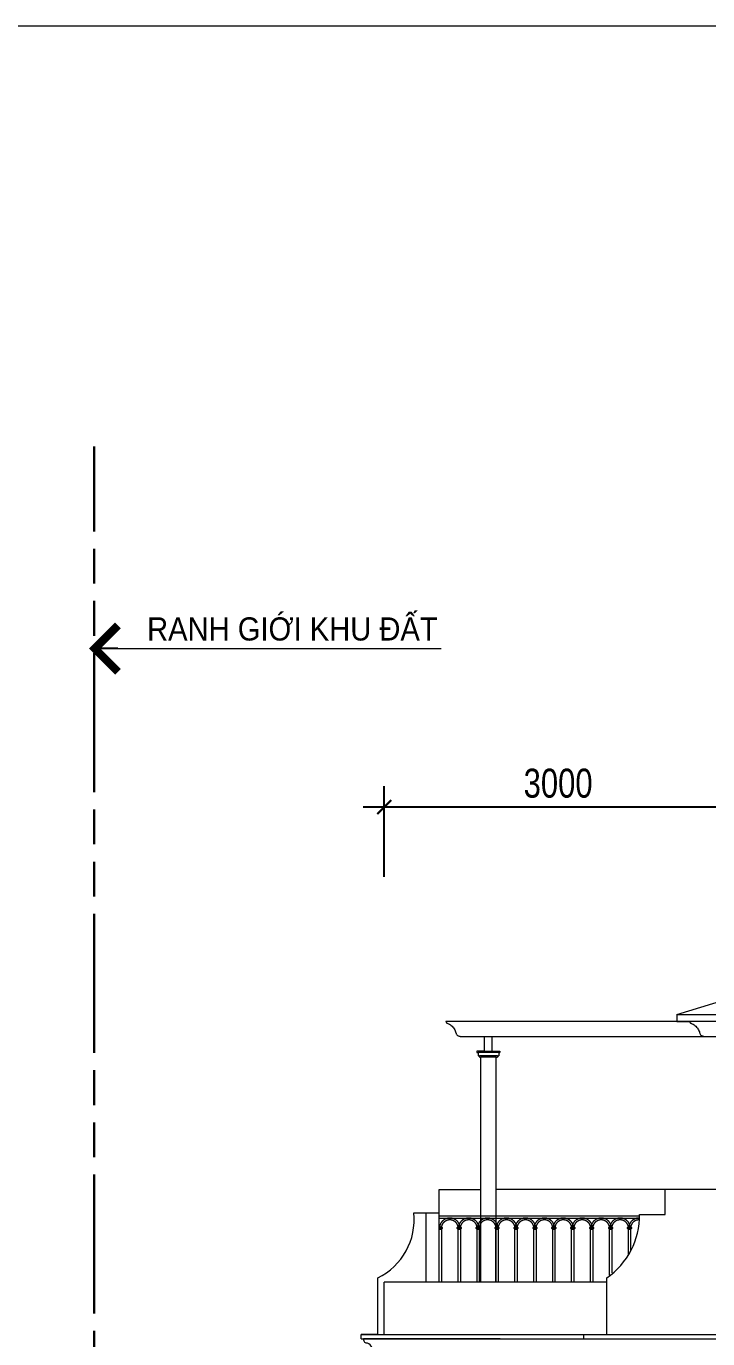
# Model space of a CAD drawing. Header units: millimetres. Extents: x -78046 to 260989, y -99288 to 158505.
# Drawn here: x 234476 to 240354, y -56219 to -44892 of the extents above; entities that cross this region are included whole.
import ezdxf
from ezdxf.xclip import XClip

# ---------------------------------------------------------------- set-up
doc = ezdxf.new("R2010")
doc.units = ezdxf.units.MM
doc.header["$LTSCALE"] = 100
doc.header["$XCLIPFRAME"] = 0
doc.header["$PDMODE"] = 98
doc.linetypes.add('ACAD_ISO09W100', pattern=[45, 24, -3, 6, -3, 6, -3])
doc.layers.get('Defpoints').update_dxf_attribs({"lineweight": 13})
for name, color, linetype, lineweight in [('-HATCH', 8, 'Continuous', 5), ('-LINE1', 7, 'Continuous', 18), ('-TEXT', 7, 'Continuous', 15), ('A72', 9, 'Continuous', 5), ('ranh gioi lo dat', 240, 'ACAD_ISO09W100', 30)]:
    doc.layers.add(name, color=color, linetype=linetype, lineweight=lineweight)
doc.styles.add('AVANH', font='VHAVAN_2.TTF', dxfattribs={"width": 0.8})
doc.styles.add('X-5M-DH-TUM1$0$AVANTH', font='arial.ttf', dxfattribs={"width": 0.9})
doc.styles.add('X-ALL-SECTION$0$ROMANS', font='arial.ttf')
doc.dimstyles.new('C_100A3', dxfattribs={"dimscale": 100, "dimtxt": 2.5, "dimasz": 1.2, "dimexe": 1.8, "dimexo": 0, "dimgap": 0.75, "dimtad": 1, "dimdec": 0, "dimzin": 0, "dimdsep": 46, "dimtxsty": 'AVANH', "dimblk": 'ARCHTICK', "dimcen": 0, "dimdle": 1.8, "dimclrd": 256, "dimclre": 256, "dimclrt": 7, "dimadec": 0, "dimazin": 0, "dimtfac": 0.0001, "dimtdec": 0, "dimtix": 1, "dimtmove": 2, "dimatfit": 3, "dimldrblk": 'ARCHTICK', "dimfxl": 1.8, "dimtolj": 1, "dimtzin": 0, "dimarcsym": 0})
doc.dimstyles.new('X-ALL-SECTION$0$ARROWS', dxfattribs={"dimscale": 100, "dimtxt": 2, "dimasz": 1, "dimexe": 2, "dimexo": 5, "dimgap": 1, "dimtad": 1, "dimdec": 0, "dimzin": 0, "dimdsep": 46, "dimtxsty": 'X-ALL-SECTION$0$ROMANS', "dimblk": 'X-ALL-SECTION$0$ARROWS', "dimcen": 0, "dimclrd": 256, "dimclre": 256, "dimclrt": 256, "dimazin": 0, "dimtfac": 0.5, "dimtdec": 0, "dimtofl": 0, "dimtmove": 2, "dimatfit": 3, "dimldrblk": 'X-ALL-SECTION$0$ARROWS', "dimfxl": 1, "dimtolj": 1, "dimtzin": 0, "dimlwd": -1, "dimlwe": -1, "dimarcsym": 0})

# ---------------------------------------------------------------- blocks, each defined once
blk = doc.blocks.new('X-ALL-SECTION$0$ARROWS')
blk.add_line((-1, 0), (0, 0))
at = {"const_width": 0.35}
blk.add_lwpolyline([(-1, -1), (0, 0), (-1, 1)], dxfattribs=at)
blk = doc.blocks.new('lancan')
for p, q in [((-1.089171390893171, 988.8015484686766), (6547.175558541203, 988.8015484686766)), ((-1.089171390893171, 968.8014960244764), (6547.175558541203, 968.8014133856486)), ((0.0006935275450814515, 883.9359096018161), (-9.842609956744127, 883.9359095606633)), ((0.0006935357232578099, 881.9359096018161), (-9.84260994856595, 881.9359095606633)), ((-3.985973408067366, 892.9642064075451), (0.0006934905832167715, 892.9642064243526)), ((-3.985973325994564, 872.9076127617154), (-0.01977035813615657, 872.907612777446)), ((-1.585982613440137, 890.9642064173677), (0.0006934987904969603, 890.9642064243526)), ((-1.585982605261961, 888.9642064173677), (20.76683197333477, 888.964206512901)), ((-1.585982555930968, 876.907612771538), (20.76683202237473, 876.9076128587621)), ((-1.585982547723688, 874.907612771538), (-0.01977036631433293, 874.907612777446)), ((19.20061985609937, 874.907612856885), (-0.01977036631433293, 874.907612777446)), ((0.0006966537912376225, 119.9643152021308), (-0.01977035813615657, 872.907612777446)), ((-0.01977035813615657, 872.907612777446), (19.20061986427754, 872.9076128570887)), ((0.0006934905832167715, 892.9642064243526), (19.20061978214653, 892.9642065029184)), ((19.20061979038292, 890.9642065027147), (0.0006934987904969603, 890.9642064243526)), ((0.0006935357232578099, 881.9359096018161), (0.0006935275450814515, 883.9359096018161)), ((0.0006935275450814515, 883.9359096018161), (19.2006198191084, 883.9359096803819)), ((0.0006935357232578099, 881.9359096018161), (19.20061982731568, 881.9359096803819)), ((19.20061978214653, 892.9642065029184), (23.16682275009225, 892.964206518649)), ((19.20061979038292, 890.9642065027147), (20.76683197182138, 890.964206508841)), ((19.2006198191084, 883.9359096803819), (19.20061982731568, 881.9359096803819)), ((19.2006198191084, 883.9359096803819), (29.02345937263453, 883.9359097197012)), ((19.20061982731568, 881.9359096803819), (29.02345938081271, 881.9359097197012)), ((19.20061985609937, 874.907612856885), (20.76683203750872, 874.9076128629968)), ((19.20061986427754, 872.9076128570887), (19.20062294535455, 119.9643152806966)), ((19.20061986427754, 872.9076128570887), (23.16682283216505, 872.9076128728193)), ((20.76683197999955, 888.964206508841), (20.76683197182138, 890.964206508841)), ((20.76683197182138, 890.964206508841), (23.16682275827043, 890.964206518649)), ((29.02345937263453, 883.9359097197012), (20.76683197999955, 888.964206508841)), ((20.76683202933054, 876.9076128629968), (29.02345938081271, 881.9359097197012)), ((20.76683203750872, 874.9076128629968), (20.76683202933054, 876.9076128629968)), ((20.76683203750872, 874.9076128629968), (23.16682282398688, 874.9076128728193)), ((23.16682275827043, 890.964206518649), (23.16682275009225, 892.964206518649)), ((23.16682283216505, 872.9076128728193), (23.16682282398688, 874.9076128728193)), ((29.02345938081271, 881.9359097197012), (29.02345937263453, 883.9359097197012)), ((161.6133908734773, 888.9642070851842), (153.3567635219952, 883.9359102284798)), ((153.3567635219952, 883.9359102284798), (153.3567635301733, 881.9359102284798)), ((163.2000670062844, 883.9359102696326), (153.3567635219952, 883.9359102284798)), ((153.3567635301733, 881.9359102284798), (161.6133909228083, 876.9076134393545)), ((163.2000670144625, 881.9359102696326), (153.3567635301733, 881.9359102284798)), ((159.2134000706719, 892.9642070753616), (159.2134000788501, 890.9642070753616)), ((159.2134000706719, 892.9642070753616), (163.2000669693225, 892.9642070921691)), ((159.2134000788501, 890.9642070753616), (161.6133908652992, 890.9642070851842)), ((159.2134001445374, 874.9076134295319), (159.2134001527447, 872.9076134295319)), ((159.2134001445374, 874.9076134295319), (161.6133909310156, 874.9076134393545)), ((159.2134001527447, 872.9076134295319), (163.1796031206031, 872.9076134452625)), ((161.6133908652992, 890.9642070851842), (161.6133908734773, 888.9642070851842)), ((161.6133908652992, 890.9642070851842), (163.2000669775298, 890.9642070921691)), ((161.6133908734773, 888.9642070851842), (183.9662054520741, 888.9642071807175)), ((161.6133909228083, 876.9076134393545), (161.6133909310156, 874.9076134393545)), ((161.6133909228083, 876.9076134393545), (183.966205501114, 876.9076135265786)), ((161.6133909310156, 874.9076134393545), (163.179603112425, 874.9076134452625)), ((182.3999933348387, 874.9076135247014), (163.179603112425, 874.9076134452625)), ((163.2000701325305, 119.9643158699619), (163.1796031206322, 872.9076134452771)), ((163.1796031206031, 872.9076134452625), (182.3999933430168, 872.9076135249052)), ((163.2000669693225, 892.9642070921691), (182.3999932608858, 892.9642071707349)), ((182.3999932691222, 890.9642071705312), (163.2000669775298, 890.9642070921691)), ((163.2000670144625, 881.9359102696326), (163.2000670062844, 883.9359102696326)), ((163.2000670062844, 883.9359102696326), (182.3999932978477, 883.9359103481984)), ((163.2000670144625, 881.9359102696326), (182.399993306055, 881.9359103481984)), ((182.3999932608858, 892.9642071707349), (186.3661962288315, 892.9642071864655)), ((182.3999932691222, 890.9642071705312), (183.9662054505607, 890.9642071766575)), ((182.3999932978477, 883.9359103481984), (182.399993306055, 881.9359103481984)), ((182.3999932978477, 883.9359103481984), (192.2228328513738, 883.9359103875177)), ((182.399993306055, 881.9359103481984), (192.222832859552, 881.9359103875177)), ((182.3999933348387, 874.9076135247014), (183.966205516248, 874.9076135308133)), ((182.3999933430459, 872.9076135249197), (182.3999964241229, 119.9643159485277)), ((182.3999933430168, 872.9076135249052), (186.3661963109043, 872.9076135406358)), ((183.9662054587388, 888.9642071766575), (183.9662054505607, 890.9642071766575)), ((183.9662054505607, 890.9642071766575), (186.3661962370097, 890.9642071864655)), ((192.2228328513738, 883.9359103875177), (183.9662054587388, 888.9642071766575)), ((183.9662055080698, 876.9076135308133), (192.222832859552, 881.9359103875177)), ((183.966205516248, 874.9076135308133), (183.9662055080698, 876.9076135308133)), ((183.966205516248, 874.9076135308133), (186.3661963027262, 874.9076135406358)), ((186.3661962370097, 890.9642071864655), (186.3661962288315, 892.9642071864655)), ((186.3661963109043, 872.9076135406358), (186.3661963027262, 874.9076135406358)), ((192.222832859552, 881.9359103875177), (192.2228328513738, 883.9359103875177)), ((324.8127643521875, 888.9642077530007), (316.5561370007053, 883.9359108962963)), ((316.5561370007053, 883.9359108962963), (316.5561370088835, 881.9359108962963)), ((326.3994404849946, 883.9359109374491), (316.5561370007053, 883.9359108962963)), ((316.5561370088835, 881.9359108962963), (324.8127644015185, 876.907614107171)), ((326.3994404931727, 881.9359109374491), (316.5561370088835, 881.9359108962963)), ((322.4127735493821, 892.9642077431781), (322.4127735575603, 890.9642077431781)), ((322.4127735493821, 892.9642077431781), (326.3994404480327, 892.9642077599856)), ((322.4127735575603, 890.9642077431781), (324.8127643440093, 890.9642077530007)), ((322.4127736232476, 874.9076140973484), (322.4127736314549, 872.9076140973484)), ((322.4127736232476, 874.9076140973484), (324.8127644097258, 874.907614107171)), ((322.4127736314549, 872.9076140973484), (326.3789765993133, 872.907614113079)), ((324.8127643440093, 890.9642077530007), (324.8127643521875, 888.9642077530007)), ((324.8127643440093, 890.9642077530007), (326.39944045624, 890.9642077599856)), ((324.8127643521875, 888.9642077530007), (347.1655789307842, 888.964207848534)), ((324.8127644015185, 876.907614107171), (324.8127644097258, 874.907614107171)), ((324.8127644015185, 876.907614107171), (347.1655789798242, 876.9076141943951)), ((324.8127644097258, 874.907614107171), (326.3789765911351, 874.907614113079)), ((345.5993668135488, 874.9076141925179), (326.3789765911351, 874.907614113079)), ((326.3994436112407, 119.9643165377784), (326.3789765993424, 872.9076141130936)), ((326.3789765993133, 872.907614113079), (345.599366821727, 872.9076141927217)), ((326.3994404480327, 892.9642077599856), (345.599366739596, 892.9642078385514)), ((345.5993667478324, 890.9642078383476), (326.39944045624, 890.9642077599856)), ((326.3994404931727, 881.9359109374491), (326.3994404849946, 883.9359109374491)), ((326.3994404849946, 883.9359109374491), (345.5993667765579, 883.9359110160149)), ((326.3994404931727, 881.9359109374491), (345.5993667847652, 881.9359110160149)), ((345.599366739596, 892.9642078385514), (349.5655697075417, 892.964207854282)), ((345.5993667478324, 890.9642078383476), (347.1655789292709, 890.964207844474)), ((345.5993667765579, 883.9359110160149), (345.5993667847652, 881.9359110160149)), ((345.5993667765579, 883.9359110160149), (355.422206330084, 883.9359110553341)), ((345.5993667847652, 881.9359110160149), (355.4222063382622, 881.9359110553341)), ((345.5993668135488, 874.9076141925179), (347.1655789949582, 874.9076141986297)), ((345.5993668217561, 872.9076141927362), (345.5993699028331, 119.9643166163441)), ((345.599366821727, 872.9076141927217), (349.5655697896145, 872.9076142084523)), ((347.165578937449, 888.964207844474), (347.1655789292709, 890.964207844474)), ((347.1655789292709, 890.964207844474), (349.5655697157199, 890.964207854282)), ((355.422206330084, 883.9359110553341), (347.165578937449, 888.964207844474)), ((347.16557898678, 876.9076141986297), (355.4222063382622, 881.9359110553341)), ((347.1655789949582, 874.9076141986297), (347.16557898678, 876.9076141986297)), ((347.1655789949582, 874.9076141986297), (349.5655697814364, 874.9076142084523)), ((349.5655697157199, 890.964207854282), (349.5655697075417, 892.964207854282)), ((349.5655697896145, 872.9076142084523), (349.5655697814364, 874.9076142084523)), ((355.4222063382622, 881.9359110553341), (355.422206330084, 883.9359110553341)), ((488.0121378309268, 888.9642084208172), (479.7555104794446, 883.9359115641128)), ((479.7555104794446, 883.9359115641128), (479.7555104876228, 881.9359115641128)), ((489.5988139637338, 883.9359116052656), (479.7555104794446, 883.9359115641128)), ((479.7555104876228, 881.9359115641128), (488.0121378802578, 876.9076147749875)), ((489.598813971912, 881.9359116052656), (479.7555104876228, 881.9359115641128)), ((485.6121470281214, 892.9642084109946), (485.6121470362996, 890.9642084109946)), ((485.6121470281214, 892.9642084109946), (489.598813926772, 892.9642084278021)), ((485.6121470362996, 890.9642084109946), (488.0121378227486, 890.9642084208172)), ((485.6121471019869, 874.9076147651649), (485.6121471101942, 872.9076147651649)), ((485.6121471019869, 874.9076147651649), (488.0121378884651, 874.9076147749875)), ((485.6121471101942, 872.9076147651649), (489.5783500780526, 872.9076147808955)), ((488.0121378227486, 890.9642084208172), (488.0121378309268, 888.9642084208172)), ((488.0121378227486, 890.9642084208172), (489.5988139349793, 890.9642084278021)), ((488.0121378309268, 888.9642084208172), (510.3649524095235, 888.9642085163505)), ((488.0121378802578, 876.9076147749875), (488.0121378884651, 874.9076147749875)), ((488.0121378802578, 876.9076147749875), (510.3649524585635, 876.9076148622116)), ((488.0121378884651, 874.9076147749875), (489.5783500698744, 874.9076147808955)), ((508.7987402922881, 874.9076148603344), (489.5783500698744, 874.9076147808955)), ((489.59881708998, 119.9643172055949), (489.5783500780817, 872.9076147809101)), ((489.5783500780526, 872.9076147808955), (508.7987403004663, 872.9076148605382)), ((489.598813926772, 892.9642084278021), (508.7987402183353, 892.9642085063679)), ((508.7987402265717, 890.9642085061641), (489.5988139349793, 890.9642084278021)), ((489.598813971912, 881.9359116052656), (489.5988139637338, 883.9359116052656)), ((489.5988139637338, 883.9359116052656), (508.7987402552972, 883.9359116838314)), ((489.598813971912, 881.9359116052656), (508.7987402635044, 881.9359116838314)), ((508.7987402183353, 892.9642085063679), (512.764943186281, 892.9642085220985)), ((508.7987402265717, 890.9642085061641), (510.3649524080101, 890.9642085122905)), ((508.7987402552972, 883.9359116838314), (508.7987402635044, 881.9359116838314)), ((508.7987402552972, 883.9359116838314), (518.6215798088233, 883.9359117231506)), ((508.7987402635044, 881.9359116838314), (518.6215798170015, 881.9359117231506)), ((508.7987402922881, 874.9076148603344), (510.3649524736975, 874.9076148664462)), ((508.7987403004954, 872.9076148605527), (508.7987433815724, 119.9643172841606)), ((508.7987403004663, 872.9076148605382), (512.7649432683538, 872.9076148762688)), ((510.3649524161883, 888.9642085122905), (510.3649524080101, 890.9642085122905)), ((510.3649524080101, 890.9642085122905), (512.7649431944592, 890.9642085220985)), ((518.6215798088233, 883.9359117231506), (510.3649524161883, 888.9642085122905)), ((510.3649524655193, 876.9076148664462), (518.6215798170015, 881.9359117231506)), ((510.3649524736975, 874.9076148664462), (510.3649524655193, 876.9076148664462)), ((510.3649524736975, 874.9076148664462), (512.7649432601756, 874.9076148762688)), ((512.7649431944592, 890.9642085220985), (512.764943186281, 892.9642085220985)), ((512.7649432683538, 872.9076148762688), (512.7649432601756, 874.9076148762688)), ((518.6215798170015, 881.9359117231506), (518.6215798088233, 883.9359117231506)), ((651.2115108273865, 888.9819511985843), (642.9548834759044, 883.9536543418799)), ((642.9548834759044, 883.9536543418799), (642.9548834840825, 881.9536543418799)), ((652.7981869601936, 883.9536543830327), (642.9548834759044, 883.9536543418799)), ((642.9548834840825, 881.9536543418799), (651.2115108767175, 876.9253575527546)), ((652.7981869683717, 881.9536543830327), (642.9548834840825, 881.9536543418799)), ((648.8115200245811, 892.9819511887617), (648.8115200327593, 890.9819511887617)), ((648.8115200245811, 892.9819511887617), (652.7981869232317, 892.9819512055692)), ((648.8115200327593, 890.9819511887617), (651.2115108192083, 890.9819511985843)), ((648.8115200984466, 874.925357542932), (648.8115201066539, 872.925357542932)), ((648.8115200984466, 874.925357542932), (651.2115108849248, 874.9253575527546)), ((648.8115201066539, 872.925357542932), (652.7777230745123, 872.9253575586627)), ((651.2115108192083, 890.9819511985843), (651.2115108273865, 888.9819511985843)), ((651.2115108192083, 890.9819511985843), (652.798186931439, 890.9819512055692)), ((651.2115108273865, 888.9819511985843), (673.5643254059833, 888.9819512941176)), ((651.2115108767175, 876.9253575527546), (651.2115108849248, 874.9253575527546)), ((651.2115108767175, 876.9253575527546), (673.5643254550232, 876.9253576399788)), ((651.2115108849248, 874.9253575527546), (652.7777230663341, 874.9253575586627)), ((671.9981132887478, 874.9253576381016), (652.7777230663341, 874.9253575586627)), ((652.7981900864397, 119.9820599833474), (652.7777230745123, 872.9253575586627)), ((652.7777230745123, 872.9253575586627), (671.998113296926, 872.9253576383053)), ((652.7981869232317, 892.9819512055692), (671.998113214795, 892.981951284135)), ((671.9981132230314, 890.9819512839313), (652.798186931439, 890.9819512055692)), ((652.7981869683717, 881.9536543830327), (652.7981869601936, 883.9536543830327)), ((652.7981869601936, 883.9536543830327), (671.9981132517569, 883.9536544615985)), ((652.7981869683717, 881.9536543830327), (671.9981132599642, 881.9536544615985)), ((671.998113214795, 892.981951284135), (675.9643161827407, 892.9819512998656)), ((671.9981132230314, 890.9819512839313), (673.5643254044699, 890.9819512900576)), ((671.9981132517569, 883.9536544615985), (671.9981132599642, 881.9536544615985)), ((671.9981132517569, 883.9536544615985), (681.820952805283, 883.9536545009178)), ((671.9981132599642, 881.9536544615985), (681.8209528134612, 881.9536545009178)), ((671.9981132887478, 874.9253576381016), (673.5643254701572, 874.9253576442134)), ((671.998113296926, 872.9253576383053), (671.998116378003, 119.9820600619132)), ((671.998113296926, 872.9253576383053), (675.9643162648135, 872.9253576540359)), ((673.564325412648, 888.9819512900576), (673.5643254044699, 890.9819512900576)), ((673.5643254044699, 890.9819512900576), (675.9643161909189, 890.9819512998656)), ((681.820952805283, 883.9536545009178), (673.564325412648, 888.9819512900576)), ((673.564325461979, 876.9253576442134), (681.8209528134612, 881.9536545009178)), ((673.5643254701572, 874.9253576442134), (673.564325461979, 876.9253576442134)), ((673.5643254701572, 874.9253576442134), (675.9643162566354, 874.9253576540359)), ((675.9643161909189, 890.9819512998656), (675.9643161827407, 892.9819512998656)), ((675.9643162648135, 872.9253576540359), (675.9643162566354, 874.9253576540359)), ((681.8209528134612, 881.9536545009178), (681.820952805283, 883.9536545009178)), ((814.4108843061258, 888.9819518664008), (806.1542569546436, 883.9536550096964)), ((806.1542569546436, 883.9536550096964), (806.1542569628218, 881.9536550096964)), ((815.9975604389329, 883.9536550508492), (806.1542569546436, 883.9536550096964)), ((806.1542569628218, 881.9536550096964), (814.4108843554568, 876.9253582205711)), ((815.997560447111, 881.9536550508492), (806.1542569628218, 881.9536550096964)), ((812.0108935033204, 892.9819518565782), (812.0108935114986, 890.9819518565782)), ((812.0108935033204, 892.9819518565782), (815.997560401971, 892.9819518733857)), ((812.0108935114986, 890.9819518565782), (814.4108842979476, 890.9819518664008)), ((812.0108935771859, 874.9253582107485), (812.0108935853932, 872.9253582107485)), ((812.0108935771859, 874.9253582107485), (814.4108843636641, 874.9253582205711)), ((812.0108935853932, 872.9253582107485), (815.9770965532516, 872.9253582264791)), ((814.4108842979476, 890.9819518664008), (814.4108843061258, 888.9819518664008)), ((814.4108842979476, 890.9819518664008), (815.9975604101783, 890.9819518733857)), ((814.4108843061258, 888.9819518664008), (836.7636988847225, 888.9819519619341)), ((814.4108843554568, 876.9253582205711), (814.4108843636641, 874.9253582205711)), ((814.4108843554568, 876.9253582205711), (836.7636989337625, 876.9253583077952)), ((814.4108843636641, 874.9253582205711), (815.9770965450734, 874.9253582264791)), ((835.1974867674871, 874.925358305918), (815.9770965450734, 874.9253582264791)), ((815.997563565179, 119.9820606511785), (815.9770965532807, 872.9253582264937)), ((815.9770965532516, 872.9253582264791), (835.1974867756653, 872.9253583061218)), ((815.997560401971, 892.9819518733857), (835.1974866935343, 892.9819519519515)), ((835.1974867017707, 890.9819519517478), (815.9975604101783, 890.9819518733857)), ((815.997560447111, 881.9536550508492), (815.9975604389329, 883.9536550508492)), ((815.9975604389329, 883.9536550508492), (835.1974867304962, 883.953655129415)), ((815.997560447111, 881.9536550508492), (835.1974867387034, 881.953655129415)), ((835.1974866935343, 892.9819519519515), (839.16368966148, 892.9819519676821)), ((835.1974867017707, 890.9819519517478), (836.7636988832091, 890.9819519578741)), ((835.1974867304962, 883.953655129415), (835.1974867387034, 881.953655129415)), ((835.1974867304962, 883.953655129415), (845.0203262840223, 883.9536551687343)), ((835.1974867387034, 881.953655129415), (845.0203262922005, 881.9536551687343)), ((835.1974867674871, 874.925358305918), (836.7636989488965, 874.9253583120299)), ((835.1974867756944, 872.9253583061363), (835.1974898567714, 119.9820607297443)), ((835.1974867756653, 872.9253583061218), (839.1636897435528, 872.9253583218524)), ((836.7636988913873, 888.9819519578741), (836.7636988832091, 890.9819519578741)), ((836.7636988832091, 890.9819519578741), (839.1636896696582, 890.9819519676821)), ((845.0203262840223, 883.9536551687343), (836.7636988913873, 888.9819519578741)), ((836.7636989407183, 876.9253583120299), (845.0203262922005, 881.9536551687343)), ((836.7636989488965, 874.9253583120299), (836.7636989407183, 876.9253583120299)), ((836.7636989488965, 874.9253583120299), (839.1636897353746, 874.9253583218524)), ((839.1636896696582, 890.9819519676821), (839.16368966148, 892.9819519676821)), ((839.1636897435528, 872.9253583218524), (839.1636897353746, 874.9253583218524)), ((845.0203262922005, 881.9536551687343), (845.0203262840223, 883.9536551687343)), ((977.610257784836, 888.9819525342173), (969.3536304333538, 883.9536556775129)), ((969.3536304333538, 883.9536556775129), (969.353630441532, 881.9536556775129)), ((979.196933917643, 883.9536557186657), (969.3536304333538, 883.9536556775129)), ((969.353630441532, 881.9536556775129), (977.610257834167, 876.9253588883876)), ((979.1969339258212, 881.9536557186657), (969.353630441532, 881.9536556775129)), ((975.2102669820306, 892.9819525243947), (975.2102669902088, 890.9819525243947)), ((975.2102669820306, 892.9819525243947), (979.1969338806812, 892.9819525412022)), ((975.2102669902088, 890.9819525243947), (977.6102577766578, 890.9819525342173)), ((975.2102670558961, 874.925358878565), (975.2102670641034, 872.925358878565)), ((975.2102670558961, 874.925358878565), (977.6102578423743, 874.9253588883876)), ((975.2102670641034, 872.925358878565), (979.1764700319618, 872.9253588942956)), ((977.6102577766578, 890.9819525342173), (977.610257784836, 888.9819525342173)), ((977.6102577766578, 890.9819525342173), (979.1969338888885, 890.9819525412022)), ((977.610257784836, 888.9819525342173), (999.9630723634327, 888.9819526297506)), ((977.610257834167, 876.9253588883876), (977.6102578423743, 874.9253588883876)), ((977.610257834167, 876.9253588883876), (999.9630724124727, 876.9253589756117)), ((977.6102578423743, 874.9253588883876), (979.1764700237836, 874.9253588942956)), ((998.3968602461973, 874.9253589737345), (979.1764700237836, 874.9253588942956)), ((979.1969370438892, 119.982061318995), (979.1764700319909, 872.9253588943102)), ((979.1764700319618, 872.9253588942956), (998.3968602543755, 872.9253589739383)), ((979.1969338806812, 892.9819525412022), (998.3968601722445, 892.981952619768)), ((998.3968601804809, 890.9819526195643), (979.1969338888885, 890.9819525412022)), ((979.1969339258212, 881.9536557186657), (979.196933917643, 883.9536557186657)), ((979.196933917643, 883.9536557186657), (998.3968602092064, 883.9536557972315)), ((979.1969339258212, 881.9536557186657), (998.3968602174136, 881.9536557972315)), ((998.3968601722445, 892.981952619768), (1002.36306314019, 892.9819526354986)), ((998.3968601804809, 890.9819526195643), (999.9630723619193, 890.9819526256906)), ((998.3968602092064, 883.9536557972315), (998.3968602174136, 881.9536557972315)), ((998.3968602092064, 883.9536557972315), (1008.219699762732, 883.9536558365508)), ((998.3968602174136, 881.9536557972315), (1008.219699770911, 881.9536558365508)), ((998.3968602461973, 874.9253589737345), (999.9630724276067, 874.9253589798464)), ((998.3968602544046, 872.9253589739528), (998.3968633354816, 119.9820613975608)), ((998.3968602543755, 872.9253589739383), (1002.363063222263, 872.9253589896689)), ((999.9630723700975, 888.9819526256906), (999.9630723619193, 890.9819526256906)), ((999.9630723619193, 890.9819526256906), (1002.363063148368, 890.9819526354986)), ((1008.219699762732, 883.9536558365508), (999.9630723700975, 888.9819526256906)), ((999.9630724194285, 876.9253589798464), (1008.219699770911, 881.9536558365508)), ((999.9630724276067, 874.9253589798464), (999.9630724194285, 876.9253589798464)), ((999.9630724276067, 874.9253589798464), (1002.363063214085, 874.9253589896689)), ((1002.363063148368, 890.9819526354986), (1002.36306314019, 892.9819526354986)), ((1002.363063222263, 872.9253589896689), (1002.363063214085, 874.9253589896689)), ((1008.219699770911, 881.9536558365508), (1008.219699762732, 883.9536558365508)), ((1140.809631263575, 888.9819532020338), (1132.553003912093, 883.9536563453294)), ((1132.553003912093, 883.9536563453294), (1132.553003920271, 881.9536563453294)), ((1142.396307396382, 883.9536563864822), (1132.553003912093, 883.9536563453294)), ((1132.553003920271, 881.9536563453294), (1140.809631312906, 876.9253595562041)), ((1142.396307404561, 881.9536563864822), (1132.553003920271, 881.9536563453294)), ((1138.40964046077, 892.9819531922112), (1138.409640468948, 890.9819531922112)), ((1138.40964046077, 892.9819531922112), (1142.39630735942, 892.9819532090187)), ((1138.409640468948, 890.9819531922112), (1140.809631255397, 890.9819532020338)), ((1138.409640534635, 874.9253595463815), (1138.409640542843, 872.9253595463815)), ((1138.409640534635, 874.9253595463815), (1140.809631321114, 874.9253595562041)), ((1138.409640542843, 872.9253595463815), (1142.375843510701, 872.9253595621121)), ((1140.809631255397, 890.9819532020338), (1140.809631263575, 888.9819532020338)), ((1140.809631255397, 890.9819532020338), (1142.396307367628, 890.9819532090187)), ((1140.809631263575, 888.9819532020338), (1163.162445842172, 888.9819532975671)), ((1140.809631312906, 876.9253595562041), (1140.809631321114, 874.9253595562041)), ((1140.809631312906, 876.9253595562041), (1163.162445891212, 876.9253596434282)), ((1140.809631321114, 874.9253595562041), (1142.375843502523, 874.9253595621121)), ((1161.596233724937, 874.925359641551), (1142.375843502523, 874.9253595621121)), ((1142.396310522628, 119.9820619868115), (1142.37584351073, 872.9253595621267)), ((1142.375843510701, 872.9253595621121), (1161.596233733115, 872.9253596417548)), ((1142.39630735942, 892.9819532090187), (1161.596233650984, 892.9819532875845)), ((1161.59623365922, 890.9819532873807), (1142.396307367628, 890.9819532090187)), ((1142.396307404561, 881.9536563864822), (1142.396307396382, 883.9536563864822)), ((1142.396307396382, 883.9536563864822), (1161.596233687946, 883.953656465048)), ((1142.396307404561, 881.9536563864822), (1161.596233696153, 881.953656465048)), ((1161.596233650984, 892.9819532875845), (1165.562436618929, 892.9819533033151)), ((1161.59623365922, 890.9819532873807), (1163.162445840659, 890.9819532935071)), ((1161.596233687946, 883.953656465048), (1161.596233696153, 881.953656465048)), ((1161.596233687946, 883.953656465048), (1171.419073241472, 883.9536565043672)), ((1161.596233696153, 881.953656465048), (1171.41907324965, 881.9536565043672)), ((1161.596233724937, 874.925359641551), (1163.162445906346, 874.9253596476628)), ((1161.596233733144, 872.9253596417693), (1161.596236814221, 119.9820620653772)), ((1161.596233733115, 872.9253596417548), (1165.562436701002, 872.9253596574854)), ((1163.162445848837, 888.9819532935071), (1163.162445840659, 890.9819532935071)), ((1163.162445840659, 890.9819532935071), (1165.562436627108, 890.9819533033151)), ((1171.419073241472, 883.9536565043672), (1163.162445848837, 888.9819532935071)), ((1163.162445898168, 876.9253596476628), (1171.41907324965, 881.9536565043672)), ((1163.162445906346, 874.9253596476628), (1163.162445898168, 876.9253596476628)), ((1163.162445906346, 874.9253596476628), (1165.562436692824, 874.9253596574854)), ((1165.562436627108, 890.9819533033151), (1165.562436618929, 892.9819533033151)), ((1165.562436701002, 872.9253596574854), (1165.562436692824, 874.9253596574854)), ((1171.41907324965, 881.9536565043672), (1171.419073241472, 883.9536565043672)), ((1304.009004260064, 888.9996959797863), (1295.752376908582, 883.9713991230819)), ((1295.752376908582, 883.9713991230819), (1295.75237691676, 881.9713991230819)), ((1305.595680392871, 883.9713991642348), (1295.752376908582, 883.9713991230819)), ((1295.75237691676, 881.9713991230819), (1304.009004309395, 876.9431023339566)), ((1305.595680401049, 881.9713991642348), (1295.75237691676, 881.9713991230819)), ((1301.609013457259, 892.9996959699638), (1301.609013465437, 890.9996959699638)), ((1301.609013457259, 892.9996959699638), (1305.595680355909, 892.9996959867713)), ((1301.609013465437, 890.9996959699638), (1304.009004251886, 890.9996959797863)), ((1301.609013531124, 874.9431023241341), (1301.609013539331, 872.9431023241341)), ((1301.609013531124, 874.9431023241341), (1304.009004317602, 874.9431023339566)), ((1301.609013539331, 872.9431023241341), (1305.57521650719, 872.9431023398647)), ((1304.009004251886, 890.9996959797863), (1304.009004260064, 888.9996959797863)), ((1304.009004251886, 890.9996959797863), (1305.595680364117, 890.9996959867713)), ((1304.009004260064, 888.9996959797863), (1326.361818838661, 888.9996960753197)), ((1304.009004309395, 876.9431023339566), (1304.009004317602, 874.9431023339566)), ((1304.009004309395, 876.9431023339566), (1326.361818887701, 876.9431024211808)), ((1304.009004317602, 874.9431023339566), (1305.575216499012, 874.9431023398647)), ((1324.795606721425, 874.9431024193036), (1305.575216499012, 874.9431023398647)), ((1305.595683519117, 119.9998047645495), (1305.57521650719, 872.9431023398647)), ((1305.57521650719, 872.9431023398647), (1324.795606729604, 872.9431024195073)), ((1305.595680355909, 892.9996959867713), (1324.795606647473, 892.999696065337)), ((1324.795606655709, 890.9996960651333), (1305.595680364117, 890.9996959867713)), ((1305.595680401049, 881.9713991642348), (1305.595680392871, 883.9713991642348)), ((1305.595680392871, 883.9713991642348), (1324.795606684434, 883.9713992428005)), ((1305.595680401049, 881.9713991642348), (1324.795606692642, 881.9713992428005)), ((1324.795606647473, 892.999696065337), (1328.761809615418, 892.9996960810677)), ((1324.795606655709, 890.9996960651333), (1326.361818837147, 890.9996960712597)), ((1324.795606684434, 883.9713992428005), (1324.795606692642, 881.9713992428005)), ((1324.795606684434, 883.9713992428005), (1334.618446237961, 883.9713992821198)), ((1324.795606692642, 881.9713992428005), (1334.618446246139, 881.9713992821198)), ((1324.795606721425, 874.9431024193036), (1326.361818902835, 874.9431024254154)), ((1324.795606729604, 872.9431024195073), (1324.795609810681, 119.9998048431153)), ((1324.795606729604, 872.9431024195073), (1328.761809697491, 872.943102435238)), ((1326.361818845326, 888.9996960712597), (1326.361818837147, 890.9996960712597)), ((1326.361818837147, 890.9996960712597), (1328.761809623596, 890.9996960810677)), ((1334.618446237961, 883.9713992821198), (1326.361818845326, 888.9996960712597)), ((1326.361818894657, 876.9431024254154), (1334.618446246139, 881.9713992821198)), ((1326.361818902835, 874.9431024254154), (1326.361818894657, 876.9431024254154)), ((1326.361818902835, 874.9431024254154), (1328.761809689313, 874.943102435238)), ((1328.761809623596, 890.9996960810677), (1328.761809615418, 892.9996960810677)), ((1328.761809697491, 872.943102435238), (1328.761809689313, 874.943102435238)), ((1334.618446246139, 881.9713992821198), (1334.618446237961, 883.9713992821198)), ((1467.208377738803, 888.9996966476028), (1458.951750387321, 883.9713997908984)), ((1458.951750387321, 883.9713997908984), (1458.951750395499, 881.9713997908984)), ((1468.79505387161, 883.9713998320512), (1458.951750387321, 883.9713997908984)), ((1458.951750395499, 881.9713997908984), (1467.208377788134, 876.9431030017731)), ((1468.795053879789, 881.9713998320512), (1458.951750395499, 881.9713997908984)), ((1464.808386935998, 892.9996966377803), (1464.808386944176, 890.9996966377803)), ((1464.808386935998, 892.9996966377803), (1468.795053834649, 892.9996966545878)), ((1464.808386944176, 890.9996966377803), (1467.208377730625, 890.9996966476028)), ((1464.808387009864, 874.9431029919506), (1464.808387018071, 872.9431029919506)), ((1464.808387009864, 874.9431029919506), (1467.208377796342, 874.9431030017731)), ((1464.808387018071, 872.9431029919506), (1468.774589985929, 872.9431030076812)), ((1467.208377730625, 890.9996966476028), (1467.208377738803, 888.9996966476028)), ((1467.208377730625, 890.9996966476028), (1468.795053842856, 890.9996966545878)), ((1467.208377738803, 888.9996966476028), (1489.5611923174, 888.9996967431362)), ((1467.208377788134, 876.9431030017731), (1467.208377796342, 874.9431030017731)), ((1467.208377788134, 876.9431030017731), (1489.56119236644, 876.9431030889973)), ((1467.208377796342, 874.9431030017731), (1468.774589977751, 874.9431030076812)), ((1487.994980200165, 874.9431030871201), (1468.774589977751, 874.9431030076812)), ((1468.795056997857, 119.9998054323805), (1468.774589985958, 872.9431030076958)), ((1468.774589985929, 872.9431030076812), (1487.994980208343, 872.9431030873238)), ((1468.795053834649, 892.9996966545878), (1487.994980126212, 892.9996967331535)), ((1487.994980134448, 890.9996967329498), (1468.795053842856, 890.9996966545878)), ((1468.795053879789, 881.9713998320512), (1468.79505387161, 883.9713998320512)), ((1468.79505387161, 883.9713998320512), (1487.994980163174, 883.971399910617)), ((1468.795053879789, 881.9713998320512), (1487.994980171381, 881.971399910617)), ((1487.994980126212, 892.9996967331535), (1491.961183094158, 892.9996967488842)), ((1487.994980134448, 890.9996967329498), (1489.561192315887, 890.9996967390762)), ((1487.994980163174, 883.971399910617), (1487.994980171381, 881.971399910617)), ((1487.994980163174, 883.971399910617), (1497.8178197167, 883.9713999499363)), ((1487.994980171381, 881.971399910617), (1497.817819724878, 881.9713999499363)), ((1487.994980200165, 874.9431030871201), (1489.561192381574, 874.9431030932319)), ((1487.994980208372, 872.9431030873384), (1487.994983289449, 119.9998055109463)), ((1487.994980208343, 872.9431030873238), (1491.96118317623, 872.9431031030545)), ((1489.561192324065, 888.9996967390762), (1489.561192315887, 890.9996967390762)), ((1489.561192315887, 890.9996967390762), (1491.961183102336, 890.9996967488842)), ((1497.8178197167, 883.9713999499363), (1489.561192324065, 888.9996967390762)), ((1489.561192373396, 876.9431030932319), (1497.817819724878, 881.9713999499363)), ((1489.561192381574, 874.9431030932319), (1489.561192373396, 876.9431030932319)), ((1489.561192381574, 874.9431030932319), (1491.961183168052, 874.9431031030545)), ((1491.961183102336, 890.9996967488842), (1491.961183094158, 892.9996967488842)), ((1491.96118317623, 872.9431031030545), (1491.961183168052, 874.9431031030545)), ((1497.817819724878, 881.9713999499363), (1497.8178197167, 883.9713999499363)), ((1630.407751217514, 888.9996973154193), (1622.151123866031, 883.9714004587149)), ((1622.151123866031, 883.9714004587149), (1622.15112387421, 881.9714004587149)), ((1631.994427350321, 883.9714004998677), (1622.151123866031, 883.9714004587149)), ((1622.15112387421, 881.9714004587149), (1630.407751266845, 876.9431036695896)), ((1631.994427358499, 881.9714004998677), (1622.15112387421, 881.9714004587149)), ((1628.007760414708, 892.9996973055968), (1628.007760422886, 890.9996973055968)), ((1628.007760414708, 892.9996973055968), (1631.994427313359, 892.9996973224042)), ((1628.007760422886, 890.9996973055968), (1630.407751209335, 890.9996973154193)), ((1628.007760488574, 874.9431036597671), (1628.007760496781, 872.9431036597671)), ((1628.007760488574, 874.9431036597671), (1630.407751275052, 874.9431036695896)), ((1628.007760496781, 872.9431036597671), (1631.973963464639, 872.9431036754977)), ((1630.407751209335, 890.9996973154193), (1630.407751217514, 888.9996973154193)), ((1630.407751209335, 890.9996973154193), (1631.994427321566, 890.9996973224042)), ((1630.407751217514, 888.9996973154193), (1652.76056579611, 888.9996974109526)), ((1630.407751266845, 876.9431036695896), (1630.407751275052, 874.9431036695896)), ((1630.407751266845, 876.9431036695896), (1652.76056584515, 876.9431037568138)), ((1630.407751275052, 874.9431036695896), (1631.973963456461, 874.9431036754977)), ((1651.194353678875, 874.9431037549366), (1631.973963456461, 874.9431036754977)), ((1631.994430476567, 119.999806100197), (1631.973963464668, 872.9431036755122)), ((1631.973963464639, 872.9431036754977), (1651.194353687053, 872.9431037551403)), ((1631.994427313359, 892.9996973224042), (1651.194353604922, 892.99969740097)), ((1651.194353613158, 890.9996974007663), (1631.994427321566, 890.9996973224042)), ((1631.994427358499, 881.9714004998677), (1631.994427350321, 883.9714004998677)), ((1631.994427350321, 883.9714004998677), (1651.194353641884, 883.9714005784335)), ((1631.994427358499, 881.9714004998677), (1651.194353650091, 881.9714005784335)), ((1651.194353604922, 892.99969740097), (1655.160556572868, 892.9996974167007)), ((1651.194353613158, 890.9996974007663), (1652.760565794597, 890.9996974068927)), ((1651.194353641884, 883.9714005784335), (1651.194353650091, 881.9714005784335)), ((1651.194353641884, 883.9714005784335), (1661.01719319541, 883.9714006177528)), ((1651.194353650091, 881.9714005784335), (1661.017193203588, 881.9714006177528)), ((1651.194353678875, 874.9431037549366), (1652.760565860284, 874.9431037610484)), ((1651.194353687082, 872.9431037551549), (1651.194356768159, 119.9998061787628)), ((1651.194353687053, 872.9431037551403), (1655.160556654941, 872.943103770871)), ((1652.760565802775, 888.9996974068927), (1652.760565794597, 890.9996974068927)), ((1652.760565794597, 890.9996974068927), (1655.160556581046, 890.9996974167007)), ((1661.01719319541, 883.9714006177528), (1652.760565802775, 888.9996974068927)), ((1652.760565852106, 876.9431037610484), (1661.017193203588, 881.9714006177528)), ((1652.760565860284, 874.9431037610484), (1652.760565852106, 876.9431037610484)), ((1652.760565860284, 874.9431037610484), (1655.160556646762, 874.943103770871)), ((1655.160556581046, 890.9996974167007), (1655.160556572868, 892.9996974167007)), ((1655.160556654941, 872.943103770871), (1655.160556646762, 874.943103770871)), ((1661.017193203588, 881.9714006177528), (1661.01719319541, 883.9714006177528))]:
    blk.add_line(p, q)
for centre, radius, start, end in [((91.20034342989675, 879.7319612535066), 89.2055497875194, 8.530411156851809, 171.469589311981), ((91.20034342989675, 879.7319612535066), 73.2055497875194, 10.41372094686248, 169.5862795216846), ((254.3997169086069, 879.7319619213231), 89.2055497875194, 8.530411156851809, 171.469589311981), ((254.3997169086069, 879.7319619213231), 73.2055497875194, 10.41372094686248, 169.5862795216846), ((417.5990903873462, 879.7319625891396), 89.2055497875194, 8.530411156851809, 171.469589311981), ((417.5990903873462, 879.7319625891396), 73.2055497875194, 10.41372094686248, 169.5862795216846), ((580.7984638660855, 879.7319632569706), 89.2055497875194, 8.530411156851809, 171.469589311981), ((580.7984638660855, 879.7319632569706), 73.2055497875194, 10.41372094686248, 169.5862795216846), ((743.9978368625452, 879.7497060347232), 89.2055497875194, 8.530411156851809, 171.469589311981), ((743.9978368625452, 879.7497060347232), 73.2055497875194, 10.41372094686248, 169.5862795216846), ((907.1972103412554, 879.7497067025397), 89.2055497875194, 8.530411156851809, 171.469589311981), ((907.1972103412554, 879.7497067025397), 73.2055497875194, 10.41372094686248, 169.5862795216846), ((1070.396583819995, 879.7497073703562), 89.2055497875194, 8.530411156851809, 171.469589311981), ((1070.396583819995, 879.7497073703562), 73.2055497875194, 10.41372094686248, 169.5862795216846), ((1233.595957298734, 879.7497080381872), 89.2055497875194, 8.530411156851809, 171.469589311981), ((1233.595957298734, 879.7497080381872), 73.2055497875194, 10.41372094686248, 169.5862795216846), ((1396.795330295223, 879.7674508159253), 89.2055497875194, 8.530411156851809, 171.469589311981), ((1396.795330295223, 879.7674508159253), 73.2055497875194, 10.41372094686248, 169.5862795216846), ((1559.994703773933, 879.7674514837418), 89.2055497875194, 8.530411156851809, 171.469589311981), ((1559.994703773933, 879.7674514837418), 73.2055497875194, 10.41372094686248, 169.5862795216846), ((1723.194077252672, 879.7674521515582), 89.2055497875194, 8.530411156851809, 171.469589311981), ((1723.194077252672, 879.7674521515582), 73.2055497875194, 10.41372094686248, 169.5862795216846)]:
    blk.add_arc(centre, radius, start, end)
blk = doc.blocks.new('_ARCHTICK')
at = {"const_width": 0.15}
blk.add_lwpolyline([(-0.5, -0.5), (0.5, 0.5)], dxfattribs=at)
blk = doc.blocks.new('*D258')
at = {"layer": 'Defpoints', "lineweight": -2, "transparency": 16777216}
for p, q in [((237563.2972742587, -52233.33991637731), (237563.2972742587, -51449.99032545868)), ((240563.6357959857, -52233.33991637731), (240563.6357959857, -51449.99032545868)), ((240743.6357959857, -51629.99032545868), (237383.2972742587, -51629.99032545868))]:
    blk.add_line(p, q, dxfattribs=at)
at = {"layer": 'Defpoints', "color": 0, "transparency": 16777216}
for p in [(237563.2972742587, -51629.99032545868), (237563.2972742587, -52233.33991637731), (240563.6357959857, -52233.33991637731)]:
    blk.add_point(p, dxfattribs=at)
at = {"layer": 'Defpoints', "lineweight": -2, "transparency": 16777216, "xscale": 120, "yscale": 120, "zscale": 120, "rotation": 180}
blk.add_blockref('_ARCHTICK', (237563.2972742587, -51629.99032545868), dxfattribs=at)
at = {"layer": 'Defpoints', "lineweight": -2, "transparency": 16777216, "xscale": 120, "yscale": 120, "zscale": 120}
blk.add_blockref('_ARCHTICK', (240563.6357959857, -51629.99032545868), dxfattribs=at)
at = {"layer": 'Defpoints', "color": 7, "transparency": 16777216, "insert": (239063.4665351222, -51425.69422499603), "char_height": 250, "attachment_point": 5, "style": 'AVANH'}
blk.add_mtext('\\A1;3000', dxfattribs=at)

msp = doc.modelspace()

# ---------------------------------------------------------------- linework, layer by layer
at = {"layer": '-HATCH'}
msp.add_line((237363.5655631985, -56218.62038245877), (252563.3320944444, -56218.62038245877), dxfattribs=at)
at = {"layer": '-LINE1', "color": 0, "lineweight": 20}
for p, q in [((240087.9376846852, -53421.47569544455), (243971.4271863137, -52231.63368579319)), ((240087.9376846852, -53421.47569544455), (249418.0207633905, -53421.47569544454)), ((240087.9376846852, -53421.47569544455), (240087.9376846852, -53481.4756954445)), ((240087.9376846852, -53421.47569544455), (249418.0207633905, -53421.47569544455)), ((240221.9834889191, -53481.47569545208), (238096.113156153, -53481.47681937555)), ((238096.113156153, -53481.47681937555), (238096.2866522898, -53483.04178119709)), ((238096.2866522898, -53483.04178119709), (238096.6202266531, -53484.58552709083)), ((238096.6202266531, -53484.58552709083), (238097.1110106823, -53486.09478166991)), ((238097.1110106823, -53486.09478166991), (238097.7547838979, -53487.5565661544)), ((238097.7547838979, -53487.5565661544), (238098.5460101955, -53488.95830998163)), ((238098.5460101955, -53488.95830998163), (238099.4778854533, -53490.28795890643)), ((238099.4778854533, -53490.28795890643), (238100.5423960437, -53491.53407866113)), ((238100.5423960437, -53491.53407866113), (238101.7303877466, -53492.6859532841)), ((238101.7303877466, -53492.6859532841), (238103.0316444705, -53493.73367727131)), ((238103.0316444705, -53493.73367727131), (238104.4349761054, -53494.66824075835)), ((238104.4349761054, -53494.66824075835), (238105.9283147518, -53495.48160700044)), ((238105.9283147518, -53495.48160700044), (238107.4988184981, -53496.16678148407)), ((238107.4988184981, -53496.16678148407), (238116.7158988046, -53500.12412121092)), ((238116.7158988046, -53500.12412121092), (238125.5512574452, -53504.73494676187)), ((238125.5512574452, -53504.73494676187), (238133.947990314, -53509.96956212616)), ((238133.947990314, -53509.96956212616), (238141.8520182733, -53515.79425377621)), ((238141.8520182733, -53515.79425377621), (238149.2124354503, -53522.17150779958)), ((238149.2124354503, -53522.17150779958), (238155.981837096, -53529.06025150725)), ((238155.981837096, -53529.06025150725), (238162.1166248955, -53536.41611796208)), ((238162.1166248955, -53536.41611796208), (238167.5772877629, -53544.19173172402)), ((238167.5772877629, -53544.19173172402), (238172.3286563123, -53552.33701397149)), ((238172.3286563123, -53552.33701397149), (238176.3401293659, -53560.79950503397)), ((238176.3401293659, -53560.79950503397), (238179.5858710415, -53569.52470225833)), ((238179.5858710415, -53569.52470225833), (238182.0449771476, -53578.45641103297)), ((240087.9376846852, -53481.4756954445), (240198.2481299779, -53481.47681936796)), ((240642.7283345488, -53481.4756954445), (240198.2481299779, -53481.47681936796)), ((240198.2481299779, -53481.47681936796), (240198.4215638172, -53483.0412192569)), ((240198.4215638172, -53483.0412192569), (240198.7551381806, -53484.58496515062)), ((240198.7551381806, -53484.58496515062), (240199.2459222098, -53486.0942197297)), ((240199.2459222098, -53486.0942197297), (240199.8896954253, -53487.5560042142)), ((240199.8896954253, -53487.5560042142), (240200.680921723, -53488.95774804142)), ((240200.680921723, -53488.95774804142), (240201.6127969807, -53490.28739696623)), ((240201.6127969807, -53490.28739696623), (240202.6773075711, -53491.53351672092)), ((240202.6773075711, -53491.53351672092), (240203.865299274, -53492.68539134389)), ((240203.865299274, -53492.68539134389), (240205.166555998, -53493.7331153311)), ((240205.166555998, -53493.7331153311), (240206.5698876328, -53494.66767881814)), ((240206.5698876328, -53494.66767881814), (240208.0632262792, -53495.48104506023)), ((240208.0632262792, -53495.48104506023), (240209.6337300256, -53496.16621954386)), ((240209.6337300256, -53496.16621954386), (240218.850810332, -53500.12355927072)), ((240218.850810332, -53500.12355927072), (240227.6861689726, -53504.73438482166)), ((240227.6861689726, -53504.73438482166), (240236.0829018414, -53509.96900018595)), ((240236.0829018414, -53509.96900018595), (240243.9869298008, -53515.79369183598)), ((240243.9869298008, -53515.79369183598), (240251.3473469777, -53522.17094585938)), ((240251.3473469777, -53522.17094585938), (240258.1167486234, -53529.05968956704)), ((240258.1167486234, -53529.05968956704), (240264.2515364229, -53536.41555602187)), ((240264.2515364229, -53536.41555602187), (240269.7121992903, -53544.1911697838)), ((240269.7121992903, -53544.1911697838), (240274.4635678396, -53552.33645203128)), ((240274.4635678396, -53552.33645203128), (240278.4750408934, -53560.79894309377)), ((240278.4750408934, -53560.79894309377), (240281.720782569, -53569.52414031812)), ((240281.720782569, -53569.52414031812), (240284.179888675, -53578.45584909277)), ((238182.0449771476, -53578.45641103297), (238183.3079550527, -53582.7340424088)), ((238183.3079550527, -53582.7340424088), (238185.1024263057, -53586.85444916751)), ((238185.1024263057, -53586.85444916751), (238187.4051064192, -53590.76416622324)), ((238187.4051064192, -53590.76416622324), (238190.1861165494, -53594.41246233272)), ((238190.1861165494, -53594.41246233272), (238193.4093711944, -53597.75199836748)), ((238193.4093711944, -53597.75199836748), (238197.0330464287, -53600.73944157156)), ((238197.0330464287, -53600.73944157156), (238201.0101225965, -53603.33602783339)), ((238201.0101225965, -53603.33602783339), (238205.2889944239, -53605.50806467658)), ((238205.2889944239, -53605.50806467658), (238209.814140633, -53607.22736844284)), ((238209.814140633, -53607.22736844284), (238214.5268443676, -53608.47162999404)), ((238214.5268443676, -53608.47162999404), (238219.3659550851, -53609.22470418858)), ((238219.3659550851, -53609.22470418858), (238224.268682026, -53609.47681937555)), ((238224.268682026, -53609.47681937555), (238428.9263993521, -53609.47681937555)), ((238428.9263993521, -53609.47681937555), (238495.4890479919, -53609.47681937555)), ((238428.9263993521, -53737.47681937554), (238428.9263993521, -53609.47681937555)), ((238495.4890479919, -53609.47681937555), (240460.4493977873, -53609.47625744293)), ((238495.4890479918, -53737.47681937554), (238495.4890479919, -53609.47681937555)), ((240284.179888675, -53578.45584909277), (240285.4428665801, -53582.73348046859)), ((240285.4428665801, -53582.73348046859), (240287.2373378331, -53586.8538872273)), ((240287.2373378331, -53586.8538872273), (240289.5400179466, -53590.76360428303)), ((240289.5400179466, -53590.76360428303), (240292.3210280768, -53594.41190039249)), ((240292.3210280768, -53594.41190039249), (240295.5442827219, -53597.75143642727)), ((240295.5442827219, -53597.75143642727), (240299.1679579561, -53600.73887963135)), ((240299.1679579561, -53600.73887963135), (240303.1450341239, -53603.33546589317)), ((240303.1450341239, -53603.33546589317), (240307.4239059513, -53605.50750273637)), ((240307.4239059513, -53605.50750273637), (240311.9490521604, -53607.22680650264)), ((240311.9490521604, -53607.22680650264), (240316.6617558951, -53608.47106805383)), ((240316.6617558951, -53608.47106805383), (240321.5008666126, -53609.22414224837)), ((240321.5008666126, -53609.22414224837), (240326.4035935534, -53609.47625743534)), ((240326.4035935534, -53609.47625743534), (240563.6359753583, -53609.47667708851)), ((238362.3637507122, -53737.47681937554), (238362.3637507122, -53747.47681937554)), ((238428.9263993521, -53737.47681937554), (238362.3637507122, -53737.47681937554)), ((238362.3637507122, -53747.47681937554), (238373.4575254856, -53747.47681937554)), ((238373.4575254856, -53747.47681937554), (238373.4575254855, -53777.47681937554)), ((238550.9579218584, -53747.47681937554), (238373.4575254856, -53747.47681937554)), ((238373.4575254855, -53777.47681937554), (238384.5513002589, -53777.47681937554)), ((238384.5513002589, -53777.47681937554), (238384.5513002588, -53787.47681937554)), ((238539.8641470851, -53777.47681937554), (238384.5513002589, -53777.47681937554)), ((238384.5513002588, -53787.47681937554), (238395.6450750322, -53787.47681937554)), ((238395.6450750321, -54931.41928493646), (238395.6450750322, -53787.47681937554)), ((238528.7703723118, -53787.47681937555), (238395.6450750322, -53787.47681937554)), ((238428.9263993521, -53737.47681937554), (238495.4890479918, -53737.47681937554)), ((238495.4890479918, -53737.47681937554), (238562.0516966317, -53737.47681937554)), ((238528.7703723118, -53787.47681937555), (238539.8641470851, -53787.47681937554)), ((238528.7703723118, -54931.41928492348), (238528.7703723118, -53787.47681937555)), ((238539.8641470851, -53777.47681937554), (238550.9579218584, -53777.47681937554)), ((238539.8641470851, -53777.47681937554), (238539.8641470851, -53787.47681937554)), ((238550.9579218584, -53747.47681937554), (238562.0516966317, -53747.47681937554)), ((238550.9579218584, -53747.47681937554), (238550.9579218584, -53777.47681937554)), ((238562.0516966317, -53737.47681937554), (238562.0516966317, -53747.47681937554)), ((238036.6442131874, -54931.4192847324), (238036.6102645571, -54931.41928497149)), ((238036.6102645684, -55130.56078661168), (238036.6102645571, -54931.41928497149)), ((238036.6442131874, -54931.4192847324), (238395.6450750321, -54931.41928493646)), ((238036.6442131984, -55731.12094438622), (238036.6442131874, -54931.4192847324)), ((238395.6450750323, -55731.1209443862), (238395.6450750321, -54931.41928493646)), ((240563.6359752959, -54931.41928472508), (238528.7703723118, -54931.41928492348)), ((238528.7703723116, -55731.12094438622), (238528.7703723118, -54931.41928492348)), ((239985.712463068, -55147.27457561476), (239985.7124629122, -54931.41928485062)), ((237818.1215814723, -55130.56078662234), (237925.7573983452, -55130.5373051387)), ((237925.7573983452, -55130.86193959185), (237925.7573983452, -55130.5373051387)), ((237925.7573983452, -55130.5373051387), (238036.6102645684, -55130.56078661168)), ((237925.7573983452, -55130.86193959185), (238036.6951460781, -55130.86193956459)), ((237925.7573984356, -55731.12038469712), (237925.7573983452, -55130.86193959185)), ((239765.7124630683, -55147.32352342569), (239985.7124630681, -55147.32352342586)), ((239765.7126456066, -55147.27457561457), (239985.712463068, -55147.27457561476)), ((237508.0870766529, -56181.12038254963), (237508.0870766133, -55692.84700897153)), ((237508.1210252832, -56181.12038254966), (237508.1210252435, -55692.84700873244)), ((239483.2964611635, -56181.12038246104), (239483.2973974782, -55693.54907101726)), ((237563.3298672634, -56181.12038259915), (237563.3298672634, -55731.1209443862)), ((239483.2973253265, -55731.12094438622), (237563.3298672634, -55731.1209443862)), ((237363.5655631985, -56218.62038242011), (237363.5655631985, -56181.12038242011)), ((237508.0870766529, -56181.12038254963), (237363.5655631985, -56181.12038242011)), ((237363.5655631985, -56181.12038482226), (252563.3320944465, -56181.12038482226)), ((237363.5655631985, -56218.62038242011), (237385.7610113332, -56218.62038243999)), ((238563.3358092775, -56218.62038248623), (237385.7610113332, -56218.62038243999)), ((239284.3833410598, -56218.62038331672), (239284.3833410598, -56181.12038331672)), ((239284.3833410598, -56218.62038331672), (239306.5787891945, -56218.6203833366))]:
    msp.add_line(p, q, dxfattribs=at)
at = {"layer": '-LINE1'}
msp.add_lwpolyline([(221089.330148367, -73106.86738241167), (260989.330148367, -73106.86738241167), (260989.330148367, -44891.86738241262), (221089.330148367, -44891.86738241262)], close=True, dxfattribs=at)
at = {"layer": '-LINE1', "color": 0, "lineweight": 20}
msp.add_lwpolyline([(237563.3245964071, -56481.12038242011), (237554.8686148686, -56481.12038242011, -0.2943010622203768), (237530.0314242057, -56443.6203824081, -0.2296570293290622), (237486.4594498717, -56400.06443052703, -0.0946631241833311), (237474.5888244532, -56344.39120643062, 0.2630972870661092), (237419.0541836271, -56256.12038244304), (237407.2306335855, -56256.08023723084, -0.266047611124858), (237389.9246226813, -56240.4516010831, -0.09850786817239049), (237385.7610113336, -56218.62038245877)], format="xyb", dxfattribs=at)
for centre, radius, start, end in [((237265.8857384969, -55192.73267958548), 555.6908100403701, 295.8436831096529, 6.423825719409527), ((239109.2754315876, -55154.04712281651), 656.4714640317113, 304.7325128218758, 0.5868352623957402)]:
    msp.add_arc(centre, radius, start, end, dxfattribs=at)
at = {"layer": 'ranh gioi lo dat', "ltscale": 0.5}
msp.add_line((235063.1999947946, -69501.69544982284), (235063.1999947946, -48518.17814345966), dxfattribs=at)

# ---------------------------------------------------------------- block references
at = {"layer": '-HATCH', "color": 2}
ref = msp.add_blockref('lancan', (238037.7843174782, -56145.65690801531), dxfattribs=at)
XClip(ref).set_block_clipping_path([(-1.0891713908931706, 988.8015484687057), (-1.0891713095770683, 414.5365235575009), (1445.5130078440998, 414.53374555381015), (1445.5130800000043, 452.10783699811145), (1631.9800280184136, 649.8394522659073), (1654.6309116964112, 690.1089401617064), (1719.7432956343982, 888.0535577859991), (1726.8193017070007, 952.8831841615029), (1728.7233657949255, 968.8014741943043), (1727.9283281284152, 998.3823324007099)])

# ---------------------------------------------------------------- texts
at = {"layer": '-TEXT', "color": 2, "style": 'X-5M-DH-TUM1$0$AVANTH', "width": 0.9}
msp.add_text('RANH GIỚI KHU ĐẤT', height=200, dxfattribs=at).set_placement((235518.1966598495, -50192.99699759194))

# ---------------------------------------------------------------- dimensions: what is measured, and where the dimension line sits
at = {"layer": 'Defpoints', "color": 2}
dim = msp.add_linear_dim(base=(237563.2972742587, -51629.99032545868), p1=(240563.6357959857, -52233.33991637731), p2=(237563.2972742587, -52233.33991637731), dimstyle='C_100A3', dxfattribs=at)
dim.commit()
dim.dimension.update_dxf_attribs({"geometry": '*D258', "text_midpoint": (239063.4665351222, -51425.69422499603)})

# ---------------------------------------------------------------- leaders
at = {"layer": 'A72'}
msp.add_leader([(235066.6817100533, -50263.01041025321), (238056.0146537015, -50263.01041025321)], dimstyle='X-ALL-SECTION$0$ARROWS', override={"dimasz": 2, "dimtad": 0}, dxfattribs=at)

doc.saveas('drawing.dxf')
